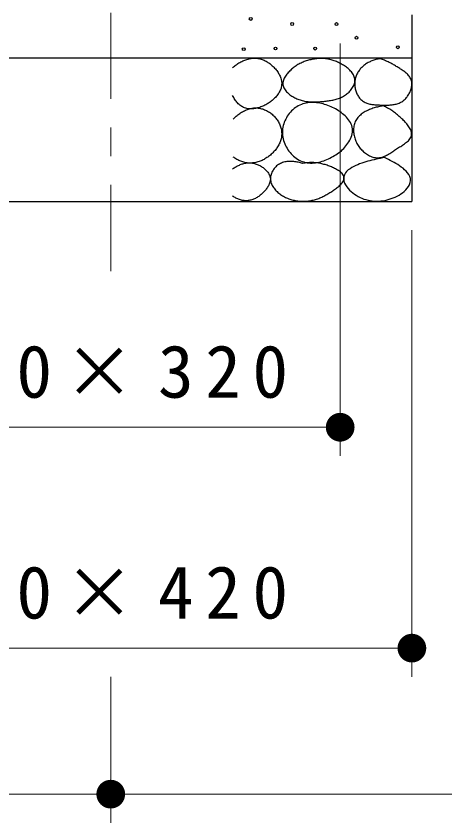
# Model space of a CAD drawing. Units: millimetres on the paper. Extents: x -385 to 0, y 0 to 267.
# Drawn here: x -150.18 to -135.23, y 51.18 to 79.28 of the extents above; entities that cross this region are included whole.
import ezdxf

# ---------------------------------------------------------------- set-up
doc = ezdxf.new("R2010")
doc.units = ezdxf.units.MM
doc.linetypes.add('USER2', pattern=[6, 3, -1, 1, -1])
doc.layers.add('LY_1', color=7, linetype='Continuous', lineweight=13)
doc.styles.add('ＭＳ ゴシック', font='')
doc.styles.get('ＭＳ ゴシック').set_extended_font_data('MS Gothic')

# ---------------------------------------------------------------- blocks, each defined once
blk = doc.blocks.new('filled_dot')
at = {"color": 0, "linetype": 'Continuous', "lineweight": -2, "const_width": 1.25}
blk.add_lwpolyline([(-0.625, 0, 1), (0.625, 0, 1)], format="xyb", close=True, dxfattribs=at)

msp = doc.modelspace()

# ---------------------------------------------------------------- linework, layer by layer
at = {"layer": 'LY_1', "linetype": 'USER2'}
msp.add_line((-146.883, 70.4), (-146.883, 89.829), dxfattribs=at)
at = {"layer": 'LY_1', "lineweight": 25}
for p, q in [((-136.383, 79.329), (-136.383, 72.829)), ((-157.383, 77.829), (-136.383, 77.829)), ((-157.383, 72.829), (-136.383, 72.829))]:
    msp.add_line(p, q, dxfattribs=at)
at = {"layer": 'LY_1'}
for p, q in [((-138.883, 78.329), (-138.883, 63.961)), ((-136.383, 71.829), (-136.383, 56.268)), ((-138.883, 64.961), (-154.883, 64.961)), ((-136.383, 57.268), (-157.383, 57.268)), ((-146.883, 56.268), (-146.883, 51.182)), ((-146.883, 56.268), (-146.883, 51.182)), ((-146.883, 52.182), (-164.383, 52.182)), ((-86.883, 52.182), (-146.883, 52.182))]:
    msp.add_line(p, q, dxfattribs=at)
at = {"layer": 'LY_1', "lineweight": 25}
for centre in [(-142.003, 79.182), (-140.557, 79.007), (-139.01, 79.003), (-138.313, 78.528), (-142.247, 78.128), (-141.139, 78.155), (-139.755, 78.148), (-136.871, 78.195)]:
    msp.add_circle(centre, 0.05, dxfattribs=at)
for points, knots in [([(-142.633, 77.494), (-142.593, 77.526), (-142.553, 77.559), (-142.511, 77.588), (-142.469, 77.617), (-142.426, 77.644), (-142.381, 77.668), (-142.336, 77.692), (-142.29, 77.715), (-142.242, 77.734), (-142.195, 77.753), (-142.147, 77.77), (-142.097, 77.783), (-142.048, 77.796), (-141.997, 77.806), (-141.947, 77.811), (-141.896, 77.816), (-141.844, 77.817), (-141.794, 77.813), (-141.743, 77.808), (-141.692, 77.798), (-141.643, 77.784), (-141.595, 77.77), (-141.547, 77.75), (-141.501, 77.727), (-141.455, 77.705), (-141.411, 77.678), (-141.37, 77.649), (-141.328, 77.62), (-141.288, 77.587), (-141.25, 77.553), (-141.213, 77.518), (-141.177, 77.481), (-141.143, 77.443), (-141.11, 77.404), (-141.079, 77.363), (-141.051, 77.32), (-141.024, 77.278), (-140.998, 77.233), (-140.978, 77.186), (-140.958, 77.139), (-140.941, 77.09), (-140.932, 77.04), (-140.923, 76.99), (-140.919, 76.938), (-140.924, 76.887), (-140.928, 76.837), (-140.941, 76.786), (-140.958, 76.738), (-140.975, 76.691), (-140.999, 76.645), (-141.026, 76.601), (-141.053, 76.558), (-141.084, 76.517), (-141.118, 76.479), (-141.151, 76.44), (-141.188, 76.404), (-141.226, 76.37), (-141.264, 76.336), (-141.305, 76.305), (-141.347, 76.276), (-141.388, 76.247), (-141.432, 76.22), (-141.477, 76.195), (-141.522, 76.171), (-141.568, 76.149), (-141.615, 76.13), (-141.663, 76.111), (-141.711, 76.094), (-141.761, 76.081), (-141.81, 76.068), (-141.861, 76.058), (-141.911, 76.053), (-141.962, 76.048), (-142.014, 76.046), (-142.064, 76.052), (-142.115, 76.057), (-142.166, 76.067), (-142.214, 76.085), (-142.261, 76.102), (-142.307, 76.127), (-142.349, 76.156), (-142.39, 76.185), (-142.428, 76.221), (-142.463, 76.258), (-142.498, 76.295), (-142.529, 76.336), (-142.557, 76.379), (-142.585, 76.421), (-142.609, 76.466), (-142.633, 76.512)], [0, 0, 0, 0, 1, 1, 1, 2, 2, 2, 3, 3, 3, 4, 4, 4, 5, 5, 5, 6, 6, 6, 7, 7, 7, 8, 8, 8, 9, 9, 9, 10, 10, 10, 11, 11, 11, 12, 12, 12, 13, 13, 13, 14, 14, 14, 15, 15, 15, 16, 16, 16, 17, 17, 17, 18, 18, 18, 19, 19, 19, 20, 20, 20, 21, 21, 21, 22, 22, 22, 23, 23, 23, 24, 24, 24, 25, 25, 25, 26, 26, 26, 27, 27, 27, 28, 28, 28, 29, 29, 29, 30, 30, 30, 30]), ([(-139.476, 77.804), (-139.423, 77.8), (-139.37, 77.795), (-139.318, 77.786), (-139.266, 77.777), (-139.214, 77.765), (-139.163, 77.75), (-139.112, 77.736), (-139.062, 77.717), (-139.013, 77.697), (-138.964, 77.677), (-138.916, 77.654), (-138.869, 77.629), (-138.822, 77.604), (-138.776, 77.577), (-138.732, 77.547), (-138.688, 77.518), (-138.645, 77.486), (-138.605, 77.452), (-138.565, 77.417), (-138.525, 77.38), (-138.492, 77.339), (-138.459, 77.299), (-138.426, 77.254), (-138.406, 77.206), (-138.385, 77.158), (-138.369, 77.104), (-138.368, 77.053), (-138.366, 77.001), (-138.38, 76.946), (-138.397, 76.897), (-138.414, 76.848), (-138.443, 76.801), (-138.472, 76.757), (-138.502, 76.714), (-138.538, 76.673), (-138.575, 76.636), (-138.613, 76.599), (-138.655, 76.565), (-138.698, 76.535), (-138.741, 76.505), (-138.788, 76.479), (-138.836, 76.456), (-138.884, 76.433), (-138.934, 76.414), (-138.984, 76.398), (-139.035, 76.381), (-139.086, 76.369), (-139.138, 76.357), (-139.19, 76.346), (-139.243, 76.338), (-139.295, 76.331), (-139.348, 76.323), (-139.401, 76.318), (-139.454, 76.313), (-139.506, 76.308), (-139.559, 76.304), (-139.612, 76.301), (-139.665, 76.298), (-139.718, 76.294), (-139.771, 76.293), (-139.825, 76.292), (-139.878, 76.292), (-139.931, 76.295), (-139.984, 76.299), (-140.037, 76.304), (-140.089, 76.312), (-140.141, 76.321), (-140.193, 76.333), (-140.244, 76.348), (-140.295, 76.363), (-140.345, 76.382), (-140.393, 76.403), (-140.442, 76.425), (-140.49, 76.449), (-140.535, 76.476), (-140.58, 76.503), (-140.625, 76.533), (-140.666, 76.567), (-140.706, 76.601), (-140.747, 76.637), (-140.779, 76.678), (-140.812, 76.719), (-140.844, 76.766), (-140.861, 76.814), (-140.877, 76.863), (-140.885, 76.92), (-140.88, 76.971), (-140.875, 77.022), (-140.853, 77.074), (-140.831, 77.122), (-140.808, 77.169), (-140.777, 77.213), (-140.745, 77.255), (-140.712, 77.297), (-140.676, 77.336), (-140.638, 77.374), (-140.601, 77.411), (-140.56, 77.446), (-140.519, 77.479), (-140.477, 77.512), (-140.434, 77.543), (-140.389, 77.571), (-140.344, 77.599), (-140.297, 77.625), (-140.249, 77.648), (-140.202, 77.671), (-140.152, 77.691), (-140.103, 77.709), (-140.053, 77.727), (-140.002, 77.742), (-139.95, 77.755), (-139.899, 77.768), (-139.846, 77.778), (-139.794, 77.786), (-139.741, 77.793), (-139.688, 77.799), (-139.635, 77.802), (-139.582, 77.805), (-139.529, 77.804), (-139.476, 77.804)], [0, 0, 0, 0, 1, 1, 1, 2, 2, 2, 3, 3, 3, 4, 4, 4, 5, 5, 5, 6, 6, 6, 7, 7, 7, 8, 8, 8, 9, 9, 9, 10, 10, 10, 11, 11, 11, 12, 12, 12, 13, 13, 13, 14, 14, 14, 15, 15, 15, 16, 16, 16, 17, 17, 17, 18, 18, 18, 19, 19, 19, 20, 20, 20, 21, 21, 21, 22, 22, 22, 23, 23, 23, 24, 24, 24, 25, 25, 25, 26, 26, 26, 27, 27, 27, 28, 28, 28, 29, 29, 29, 30, 30, 30, 31, 31, 31, 32, 32, 32, 33, 33, 33, 34, 34, 34, 35, 35, 35, 36, 36, 36, 37, 37, 37, 38, 38, 38, 39, 39, 39, 40, 40, 40, 40]), ([(-137.505, 77.799), (-137.46, 77.785), (-137.415, 77.771), (-137.37, 77.755), (-137.326, 77.738), (-137.282, 77.719), (-137.239, 77.7), (-137.196, 77.68), (-137.154, 77.659), (-137.112, 77.637), (-137.07, 77.615), (-137.029, 77.592), (-136.988, 77.568), (-136.947, 77.544), (-136.907, 77.52), (-136.866, 77.495), (-136.826, 77.471), (-136.786, 77.446), (-136.746, 77.419), (-136.707, 77.393), (-136.668, 77.366), (-136.631, 77.337), (-136.594, 77.307), (-136.558, 77.276), (-136.526, 77.242), (-136.494, 77.207), (-136.463, 77.17), (-136.44, 77.129), (-136.417, 77.088), (-136.399, 77.043), (-136.39, 76.997), (-136.381, 76.952), (-136.382, 76.902), (-136.386, 76.856), (-136.391, 76.809), (-136.403, 76.762), (-136.417, 76.718), (-136.432, 76.673), (-136.452, 76.629), (-136.474, 76.588), (-136.496, 76.546), (-136.523, 76.506), (-136.552, 76.469), (-136.581, 76.432), (-136.613, 76.396), (-136.648, 76.365), (-136.684, 76.334), (-136.723, 76.306), (-136.764, 76.283), (-136.805, 76.26), (-136.849, 76.242), (-136.894, 76.228), (-136.939, 76.214), (-136.986, 76.205), (-137.032, 76.197), (-137.079, 76.19), (-137.126, 76.187), (-137.174, 76.184), (-137.221, 76.181), (-137.268, 76.182), (-137.316, 76.182), (-137.363, 76.182), (-137.41, 76.183), (-137.457, 76.184), (-137.505, 76.185), (-137.552, 76.186), (-137.599, 76.189), (-137.646, 76.192), (-137.694, 76.195), (-137.741, 76.201), (-137.787, 76.208), (-137.835, 76.215), (-137.88, 76.227), (-137.926, 76.239), (-137.972, 76.254), (-138.014, 76.274), (-138.056, 76.295), (-138.097, 76.32), (-138.133, 76.35), (-138.169, 76.38), (-138.201, 76.417), (-138.229, 76.454), (-138.257, 76.492), (-138.28, 76.534), (-138.3, 76.577), (-138.32, 76.619), (-138.336, 76.665), (-138.348, 76.71), (-138.36, 76.756), (-138.369, 76.803), (-138.373, 76.85), (-138.377, 76.896), (-138.377, 76.944), (-138.373, 76.991), (-138.369, 77.038), (-138.36, 77.085), (-138.347, 77.131), (-138.335, 77.176), (-138.317, 77.221), (-138.297, 77.263), (-138.277, 77.306), (-138.252, 77.347), (-138.225, 77.385), (-138.197, 77.423), (-138.166, 77.46), (-138.133, 77.493), (-138.1, 77.526), (-138.063, 77.557), (-138.025, 77.585), (-137.987, 77.613), (-137.947, 77.639), (-137.906, 77.662), (-137.864, 77.684), (-137.821, 77.705), (-137.778, 77.722), (-137.734, 77.74), (-137.689, 77.756), (-137.643, 77.768), (-137.598, 77.781), (-137.551, 77.79), (-137.505, 77.799)], [0, 0, 0, 0, 1, 1, 1, 2, 2, 2, 3, 3, 3, 4, 4, 4, 5, 5, 5, 6, 6, 6, 7, 7, 7, 8, 8, 8, 9, 9, 9, 10, 10, 10, 11, 11, 11, 12, 12, 12, 13, 13, 13, 14, 14, 14, 15, 15, 15, 16, 16, 16, 17, 17, 17, 18, 18, 18, 19, 19, 19, 20, 20, 20, 21, 21, 21, 22, 22, 22, 23, 23, 23, 24, 24, 24, 25, 25, 25, 26, 26, 26, 27, 27, 27, 28, 28, 28, 29, 29, 29, 30, 30, 30, 31, 31, 31, 32, 32, 32, 33, 33, 33, 34, 34, 34, 35, 35, 35, 36, 36, 36, 37, 37, 37, 38, 38, 38, 39, 39, 39, 40, 40, 40, 40]), ([(-138.841, 74.587), (-138.905, 74.541), (-138.969, 74.495), (-139.036, 74.453), (-139.102, 74.411), (-139.171, 74.372), (-139.241, 74.337), (-139.312, 74.302), (-139.384, 74.27), (-139.458, 74.244), (-139.532, 74.218), (-139.609, 74.195), (-139.686, 74.181), (-139.763, 74.168), (-139.843, 74.159), (-139.921, 74.162), (-139.999, 74.165), (-140.079, 74.177), (-140.153, 74.2), (-140.228, 74.223), (-140.301, 74.258), (-140.367, 74.299), (-140.434, 74.34), (-140.496, 74.391), (-140.552, 74.446), (-140.608, 74.501), (-140.659, 74.562), (-140.703, 74.627), (-140.747, 74.692), (-140.786, 74.762), (-140.816, 74.834), (-140.846, 74.906), (-140.87, 74.983), (-140.883, 75.06), (-140.897, 75.137), (-140.9, 75.218), (-140.895, 75.296), (-140.889, 75.373), (-140.873, 75.452), (-140.85, 75.527), (-140.827, 75.602), (-140.795, 75.676), (-140.756, 75.744), (-140.718, 75.812), (-140.672, 75.878), (-140.62, 75.936), (-140.568, 75.995), (-140.509, 76.05), (-140.445, 76.094), (-140.381, 76.139), (-140.31, 76.177), (-140.237, 76.205), (-140.164, 76.232), (-140.085, 76.251), (-140.008, 76.261), (-139.93, 76.272), (-139.85, 76.273), (-139.772, 76.269), (-139.694, 76.264), (-139.615, 76.252), (-139.538, 76.235), (-139.462, 76.219), (-139.386, 76.195), (-139.312, 76.169), (-139.238, 76.142), (-139.165, 76.11), (-139.095, 76.074), (-139.025, 76.039), (-138.957, 75.999), (-138.892, 75.954), (-138.828, 75.909), (-138.764, 75.86), (-138.708, 75.806), (-138.652, 75.751), (-138.597, 75.691), (-138.556, 75.625), (-138.515, 75.559), (-138.477, 75.485), (-138.462, 75.41), (-138.446, 75.335), (-138.447, 75.251), (-138.462, 75.176), (-138.476, 75.1), (-138.512, 75.026), (-138.549, 74.957), (-138.586, 74.888), (-138.633, 74.824), (-138.682, 74.762), (-138.731, 74.7), (-138.786, 74.644), (-138.841, 74.587)], [0, 0, 0, 0, 1, 1, 1, 2, 2, 2, 3, 3, 3, 4, 4, 4, 5, 5, 5, 6, 6, 6, 7, 7, 7, 8, 8, 8, 9, 9, 9, 10, 10, 10, 11, 11, 11, 12, 12, 12, 13, 13, 13, 14, 14, 14, 15, 15, 15, 16, 16, 16, 17, 17, 17, 18, 18, 18, 19, 19, 19, 20, 20, 20, 21, 21, 21, 22, 22, 22, 23, 23, 23, 24, 24, 24, 25, 25, 25, 26, 26, 26, 27, 27, 27, 28, 28, 28, 29, 29, 29, 30, 30, 30, 30]), ([(-137.378, 76.152), (-137.328, 76.129), (-137.277, 76.106), (-137.229, 76.08), (-137.18, 76.053), (-137.133, 76.024), (-137.087, 75.994), (-137.041, 75.963), (-136.996, 75.93), (-136.952, 75.896), (-136.909, 75.862), (-136.866, 75.826), (-136.824, 75.79), (-136.783, 75.754), (-136.742, 75.716), (-136.702, 75.678), (-136.663, 75.639), (-136.624, 75.599), (-136.588, 75.557), (-136.552, 75.515), (-136.516, 75.472), (-136.486, 75.426), (-136.457, 75.379), (-136.425, 75.33), (-136.411, 75.278), (-136.396, 75.227), (-136.386, 75.166), (-136.398, 75.115), (-136.409, 75.064), (-136.445, 75.014), (-136.479, 74.972), (-136.513, 74.93), (-136.559, 74.896), (-136.602, 74.862), (-136.646, 74.828), (-136.693, 74.798), (-136.739, 74.767), (-136.785, 74.737), (-136.833, 74.708), (-136.879, 74.678), (-136.926, 74.648), (-136.972, 74.617), (-137.018, 74.587), (-137.064, 74.556), (-137.11, 74.525), (-137.157, 74.496), (-137.205, 74.468), (-137.252, 74.439), (-137.303, 74.416), (-137.353, 74.393), (-137.405, 74.371), (-137.458, 74.36), (-137.512, 74.348), (-137.569, 74.343), (-137.623, 74.348), (-137.678, 74.352), (-137.733, 74.366), (-137.785, 74.385), (-137.837, 74.403), (-137.887, 74.429), (-137.934, 74.458), (-137.981, 74.487), (-138.025, 74.52), (-138.067, 74.557), (-138.109, 74.593), (-138.148, 74.633), (-138.183, 74.675), (-138.218, 74.718), (-138.251, 74.764), (-138.279, 74.811), (-138.307, 74.858), (-138.331, 74.909), (-138.351, 74.96), (-138.371, 75.012), (-138.387, 75.065), (-138.399, 75.119), (-138.41, 75.173), (-138.417, 75.229), (-138.418, 75.284), (-138.419, 75.339), (-138.416, 75.395), (-138.405, 75.449), (-138.395, 75.503), (-138.378, 75.558), (-138.355, 75.607), (-138.332, 75.657), (-138.301, 75.704), (-138.266, 75.747), (-138.231, 75.789), (-138.189, 75.827), (-138.147, 75.862), (-138.104, 75.896), (-138.056, 75.926), (-138.008, 75.954), (-137.961, 75.981), (-137.91, 76.005), (-137.859, 76.026), (-137.808, 76.048), (-137.756, 76.066), (-137.703, 76.082), (-137.65, 76.099), (-137.596, 76.112), (-137.542, 76.124), (-137.488, 76.135), (-137.433, 76.144), (-137.378, 76.152)], [0, 0, 0, 0, 1, 1, 1, 2, 2, 2, 3, 3, 3, 4, 4, 4, 5, 5, 5, 6, 6, 6, 7, 7, 7, 8, 8, 8, 9, 9, 9, 10, 10, 10, 11, 11, 11, 12, 12, 12, 13, 13, 13, 14, 14, 14, 15, 15, 15, 16, 16, 16, 17, 17, 17, 18, 18, 18, 19, 19, 19, 20, 20, 20, 21, 21, 21, 22, 22, 22, 23, 23, 23, 24, 24, 24, 25, 25, 25, 26, 26, 26, 27, 27, 27, 28, 28, 28, 29, 29, 29, 30, 30, 30, 31, 31, 31, 32, 32, 32, 33, 33, 33, 34, 34, 34, 35, 35, 35, 35]), ([(-142.617, 75.688), (-142.581, 75.725), (-142.545, 75.761), (-142.507, 75.794), (-142.468, 75.828), (-142.428, 75.86), (-142.386, 75.889), (-142.344, 75.918), (-142.301, 75.945), (-142.256, 75.969), (-142.211, 75.993), (-142.164, 76.014), (-142.116, 76.032), (-142.068, 76.049), (-142.019, 76.063), (-141.969, 76.072), (-141.919, 76.081), (-141.867, 76.085), (-141.816, 76.084), (-141.766, 76.084), (-141.714, 76.077), (-141.664, 76.066), (-141.615, 76.056), (-141.565, 76.04), (-141.518, 76.021), (-141.471, 76.002), (-141.425, 75.978), (-141.382, 75.952), (-141.338, 75.925), (-141.297, 75.895), (-141.258, 75.862), (-141.219, 75.829), (-141.183, 75.793), (-141.149, 75.754), (-141.116, 75.716), (-141.085, 75.675), (-141.058, 75.632), (-141.031, 75.588), (-141.007, 75.543), (-140.988, 75.496), (-140.968, 75.449), (-140.951, 75.4), (-140.94, 75.35), (-140.929, 75.301), (-140.923, 75.249), (-140.922, 75.199), (-140.921, 75.148), (-140.926, 75.096), (-140.935, 75.046), (-140.945, 74.997), (-140.96, 74.947), (-140.978, 74.9), (-140.996, 74.852), (-141.02, 74.806), (-141.045, 74.762), (-141.071, 74.718), (-141.1, 74.676), (-141.131, 74.636), (-141.163, 74.596), (-141.197, 74.557), (-141.233, 74.521), (-141.269, 74.485), (-141.307, 74.451), (-141.347, 74.419), (-141.387, 74.387), (-141.429, 74.358), (-141.472, 74.331), (-141.515, 74.304), (-141.56, 74.279), (-141.607, 74.258), (-141.653, 74.237), (-141.701, 74.218), (-141.749, 74.203), (-141.798, 74.189), (-141.848, 74.177), (-141.899, 74.17), (-141.949, 74.163), (-142.001, 74.16), (-142.051, 74.161), (-142.102, 74.163), (-142.154, 74.17), (-142.203, 74.181), (-142.253, 74.191), (-142.302, 74.207), (-142.349, 74.225), (-142.397, 74.244), (-142.443, 74.266), (-142.488, 74.291), (-142.532, 74.315), (-142.575, 74.344), (-142.617, 74.373)], [0, 0, 0, 0, 1, 1, 1, 2, 2, 2, 3, 3, 3, 4, 4, 4, 5, 5, 5, 6, 6, 6, 7, 7, 7, 8, 8, 8, 9, 9, 9, 10, 10, 10, 11, 11, 11, 12, 12, 12, 13, 13, 13, 14, 14, 14, 15, 15, 15, 16, 16, 16, 17, 17, 17, 18, 18, 18, 19, 19, 19, 20, 20, 20, 21, 21, 21, 22, 22, 22, 23, 23, 23, 24, 24, 24, 25, 25, 25, 26, 26, 26, 27, 27, 27, 28, 28, 28, 29, 29, 29, 30, 30, 30, 30]), ([(-140.192, 74.148), (-140.14, 74.157), (-140.088, 74.166), (-140.036, 74.171), (-139.983, 74.177), (-139.93, 74.18), (-139.878, 74.18), (-139.825, 74.18), (-139.772, 74.177), (-139.72, 74.171), (-139.667, 74.166), (-139.615, 74.157), (-139.563, 74.147), (-139.511, 74.136), (-139.46, 74.122), (-139.41, 74.108), (-139.359, 74.093), (-139.309, 74.076), (-139.259, 74.057), (-139.21, 74.038), (-139.161, 74.018), (-139.113, 73.995), (-139.066, 73.973), (-139.018, 73.949), (-138.974, 73.92), (-138.93, 73.892), (-138.884, 73.863), (-138.847, 73.826), (-138.811, 73.789), (-138.769, 73.745), (-138.757, 73.698), (-138.744, 73.651), (-138.753, 73.591), (-138.771, 73.544), (-138.789, 73.498), (-138.83, 73.457), (-138.865, 73.418), (-138.901, 73.379), (-138.943, 73.346), (-138.984, 73.313), (-139.025, 73.28), (-139.068, 73.25), (-139.112, 73.22), (-139.155, 73.19), (-139.2, 73.161), (-139.244, 73.133), (-139.289, 73.105), (-139.334, 73.077), (-139.381, 73.052), (-139.427, 73.026), (-139.474, 73.002), (-139.522, 72.98), (-139.569, 72.958), (-139.618, 72.937), (-139.668, 72.92), (-139.718, 72.902), (-139.769, 72.887), (-139.82, 72.875), (-139.871, 72.862), (-139.923, 72.853), (-139.976, 72.846), (-140.028, 72.839), (-140.081, 72.835), (-140.134, 72.834), (-140.186, 72.833), (-140.239, 72.834), (-140.292, 72.838), (-140.345, 72.842), (-140.397, 72.849), (-140.449, 72.859), (-140.501, 72.868), (-140.553, 72.881), (-140.603, 72.896), (-140.653, 72.912), (-140.703, 72.93), (-140.751, 72.951), (-140.8, 72.973), (-140.847, 72.997), (-140.892, 73.024), (-140.937, 73.051), (-140.981, 73.082), (-141.022, 73.115), (-141.063, 73.148), (-141.102, 73.184), (-141.137, 73.223), (-141.173, 73.262), (-141.206, 73.304), (-141.233, 73.349), (-141.259, 73.394), (-141.283, 73.443), (-141.297, 73.494), (-141.31, 73.544), (-141.316, 73.599), (-141.313, 73.65), (-141.31, 73.702), (-141.296, 73.755), (-141.278, 73.804), (-141.26, 73.853), (-141.233, 73.901), (-141.203, 73.944), (-141.173, 73.986), (-141.138, 74.027), (-141.098, 74.061), (-141.058, 74.095), (-141.013, 74.125), (-140.966, 74.148), (-140.919, 74.171), (-140.868, 74.188), (-140.817, 74.2), (-140.766, 74.212), (-140.712, 74.218), (-140.66, 74.22), (-140.607, 74.223), (-140.554, 74.22), (-140.502, 74.215), (-140.449, 74.21), (-140.397, 74.201), (-140.345, 74.19), (-140.294, 74.179), (-140.243, 74.163), (-140.192, 74.148)], [0, 0, 0, 0, 1, 1, 1, 2, 2, 2, 3, 3, 3, 4, 4, 4, 5, 5, 5, 6, 6, 6, 7, 7, 7, 8, 8, 8, 9, 9, 9, 10, 10, 10, 11, 11, 11, 12, 12, 12, 13, 13, 13, 14, 14, 14, 15, 15, 15, 16, 16, 16, 17, 17, 17, 18, 18, 18, 19, 19, 19, 20, 20, 20, 21, 21, 21, 22, 22, 22, 23, 23, 23, 24, 24, 24, 25, 25, 25, 26, 26, 26, 27, 27, 27, 28, 28, 28, 29, 29, 29, 30, 30, 30, 31, 31, 31, 32, 32, 32, 33, 33, 33, 34, 34, 34, 35, 35, 35, 36, 36, 36, 37, 37, 37, 38, 38, 38, 39, 39, 39, 40, 40, 40, 40]), ([(-137.337, 74.355), (-137.247, 74.312), (-137.157, 74.269), (-137.07, 74.221), (-136.983, 74.174), (-136.896, 74.125), (-136.815, 74.068), (-136.733, 74.011), (-136.647, 73.953), (-136.584, 73.88), (-136.52, 73.806), (-136.447, 73.716), (-136.433, 73.626), (-136.419, 73.537), (-136.455, 73.426), (-136.501, 73.344), (-136.547, 73.261), (-136.631, 73.191), (-136.708, 73.13), (-136.786, 73.07), (-136.875, 73.021), (-136.965, 72.979), (-137.055, 72.938), (-137.15, 72.905), (-137.246, 72.881), (-137.342, 72.857), (-137.442, 72.841), (-137.541, 72.836), (-137.64, 72.831), (-137.741, 72.836), (-137.838, 72.854), (-137.936, 72.871), (-138.033, 72.9), (-138.124, 72.938), (-138.215, 72.976), (-138.305, 73.024), (-138.386, 73.081), (-138.466, 73.138), (-138.547, 73.202), (-138.609, 73.278), (-138.671, 73.354), (-138.74, 73.445), (-138.756, 73.535), (-138.771, 73.625), (-138.749, 73.739), (-138.702, 73.818), (-138.655, 73.896), (-138.557, 73.955), (-138.474, 74.007), (-138.391, 74.06), (-138.296, 74.096), (-138.204, 74.133), (-138.111, 74.169), (-138.015, 74.198), (-137.92, 74.225), (-137.824, 74.253), (-137.727, 74.276), (-137.63, 74.297), (-137.533, 74.319), (-137.435, 74.337), (-137.337, 74.355)], [0, 0, 0, 0, 1, 1, 1, 2, 2, 2, 3, 3, 3, 4, 4, 4, 5, 5, 5, 6, 6, 6, 7, 7, 7, 8, 8, 8, 9, 9, 9, 10, 10, 10, 11, 11, 11, 12, 12, 12, 13, 13, 13, 14, 14, 14, 15, 15, 15, 16, 16, 16, 17, 17, 17, 18, 18, 18, 19, 19, 19, 20, 20, 20, 20]), ([(-142.633, 73.961), (-142.595, 73.986), (-142.558, 74.011), (-142.519, 74.033), (-142.48, 74.056), (-142.44, 74.077), (-142.399, 74.095), (-142.359, 74.113), (-142.316, 74.129), (-142.273, 74.141), (-142.23, 74.153), (-142.186, 74.163), (-142.142, 74.168), (-142.098, 74.173), (-142.052, 74.174), (-142.008, 74.171), (-141.963, 74.168), (-141.918, 74.16), (-141.875, 74.149), (-141.832, 74.138), (-141.789, 74.123), (-141.748, 74.105), (-141.707, 74.088), (-141.667, 74.067), (-141.629, 74.044), (-141.591, 74.02), (-141.554, 73.994), (-141.52, 73.965), (-141.486, 73.936), (-141.453, 73.904), (-141.426, 73.869), (-141.398, 73.835), (-141.372, 73.797), (-141.354, 73.756), (-141.336, 73.716), (-141.322, 73.671), (-141.318, 73.627), (-141.315, 73.583), (-141.322, 73.537), (-141.333, 73.494), (-141.344, 73.451), (-141.364, 73.41), (-141.385, 73.37), (-141.406, 73.331), (-141.432, 73.294), (-141.459, 73.258), (-141.486, 73.222), (-141.515, 73.188), (-141.546, 73.156), (-141.577, 73.124), (-141.61, 73.093), (-141.644, 73.064), (-141.679, 73.036), (-141.715, 73.009), (-141.752, 72.985), (-141.79, 72.961), (-141.83, 72.938), (-141.87, 72.92), (-141.911, 72.902), (-141.953, 72.886), (-141.997, 72.874), (-142.04, 72.863), (-142.085, 72.855), (-142.129, 72.852), (-142.173, 72.849), (-142.219, 72.851), (-142.263, 72.857), (-142.307, 72.863), (-142.351, 72.875), (-142.393, 72.889), (-142.436, 72.903), (-142.477, 72.922), (-142.517, 72.942), (-142.557, 72.962), (-142.595, 72.987), (-142.633, 73.011)], [0, 0, 0, 0, 1, 1, 1, 2, 2, 2, 3, 3, 3, 4, 4, 4, 5, 5, 5, 6, 6, 6, 7, 7, 7, 8, 8, 8, 9, 9, 9, 10, 10, 10, 11, 11, 11, 12, 12, 12, 13, 13, 13, 14, 14, 14, 15, 15, 15, 16, 16, 16, 17, 17, 17, 18, 18, 18, 19, 19, 19, 20, 20, 20, 21, 21, 21, 22, 22, 22, 23, 23, 23, 24, 24, 24, 25, 25, 25, 25])]:
    msp.add_open_spline(points, degree=3, knots=knots, dxfattribs=at)

# ---------------------------------------------------------------- block references
at = {"layer": 'LY_1', "xscale": 0.4, "yscale": 0.4, "rotation": 180}
for p in [(-138.883, 64.961), (-136.383, 57.268), (-146.883, 52.182)]:
    msp.add_blockref('filled_dot', p, dxfattribs=at)
at = {"layer": 'LY_1', "xscale": 0.4, "yscale": 0.4}
msp.add_blockref('filled_dot', (-146.883, 52.182), dxfattribs=at)

# ---------------------------------------------------------------- texts
at = {"layer": 'LY_1', "char_height": 1.833, "attachment_point": 8, "style": 'ＭＳ ゴシック'}
for s, insert in [('\\T1.32;320×320', (-146.883, 65.961)), ('\\T1.32;420×420', (-146.883, 58.268))]:
    msp.add_mtext(s, dxfattribs=dict(at, insert=insert))

doc.saveas('drawing.dxf')
